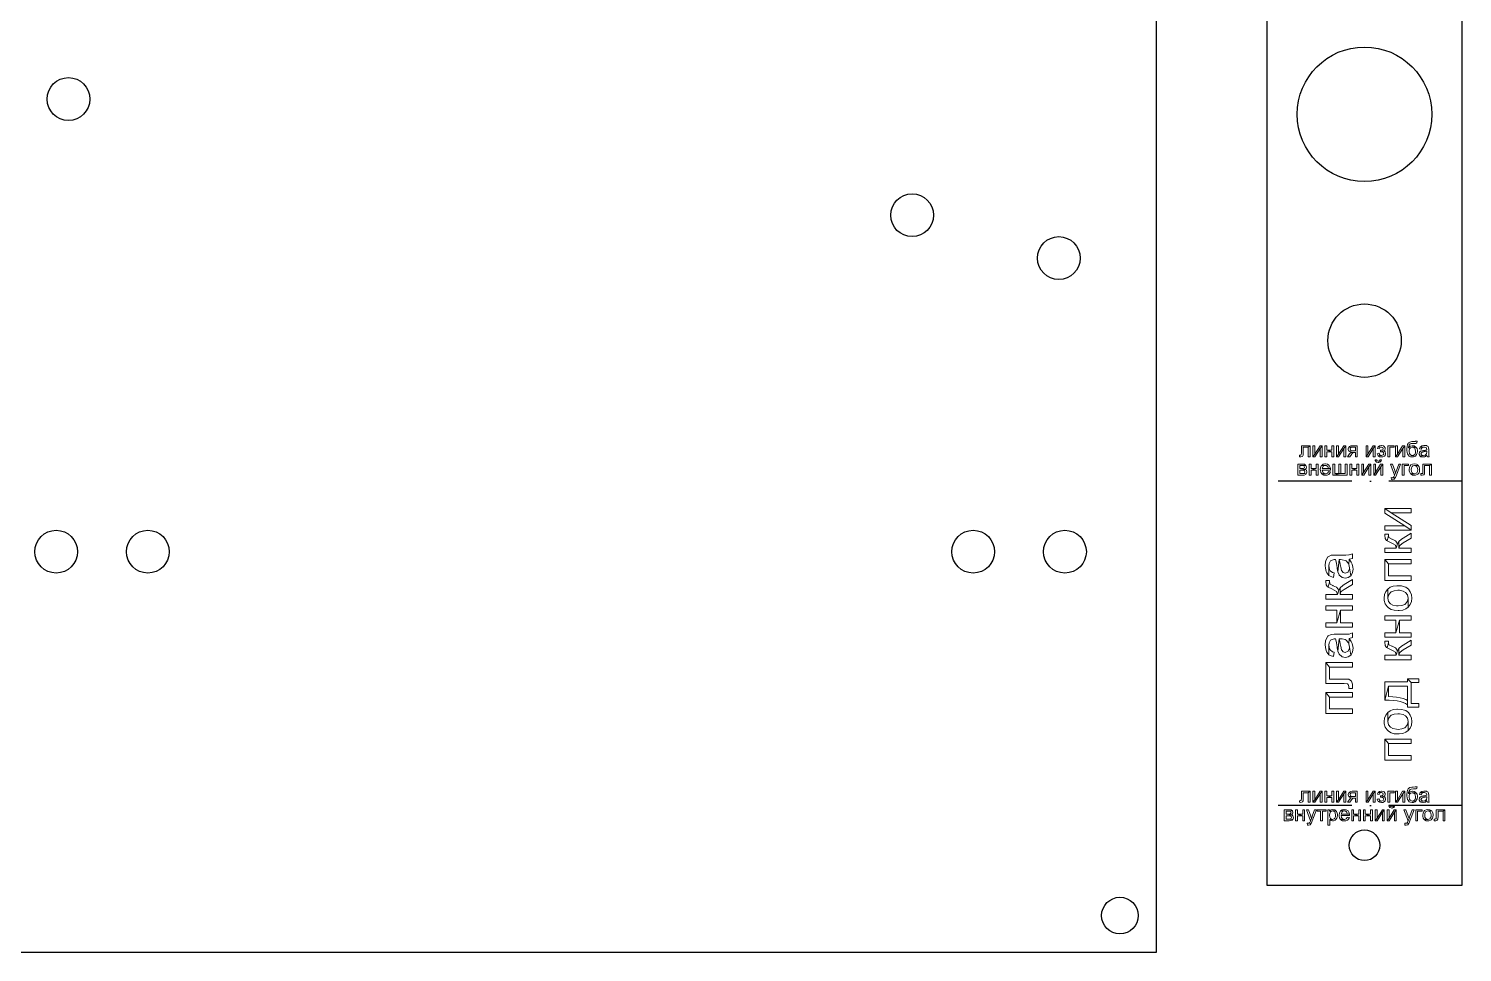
# Model space of a CAD drawing. Header units: millimetres. Extents: x -999 to 572, y 445 to 1201.
# Drawn here: x 337.5 to 572, y 682.5 to 833.5 of the extents above; entities that cross this region are included whole.
import ezdxf

# ---------------------------------------------------------------- set-up
doc = ezdxf.new("R2010")
doc.units = ezdxf.units.MM
doc.header["$MEASUREMENT"] = 0
doc.linetypes.add('ACAD_ISO10W100', pattern=[18, 12, -3, 0, -3])
doc.layers.add('Drawing', color=30, linetype='Continuous')

msp = doc.modelspace()

# ---------------------------------------------------------------- linework, layer by layer
msp.add_lwpolyline([(112, 682.5), (522, 682.5), (522, 982.5), (112, 982.5)], close=True)
msp.add_lwpolyline([(558, 982.5), (540, 982.5), (540, 693.5), (572, 693.5), (572, 967.5)])
for centre, radius in [((556, 819.5), 11), ((344, 822), 3.5), ((482, 803), 3.5), ((506, 796), 3.5), ((556, 782.5), 6), ((342, 748), 3.5), ((357, 748), 3.5), ((492, 748), 3.5), ((507, 748), 3.5), ((556, 700), 2.5), ((516, 688.5), 3)]:
    msp.add_circle(centre, radius)
at = {"layer": 'Drawing', "linetype": 'ACAD_ISO10W100'}
for p, q in [((572, 759.5), (540, 759.5)), ((572, 706.5), (540, 706.5))]:
    msp.add_line(p, q, dxfattribs=at)
at = {"layer": 'Drawing', "color": 30, "lineweight": 0}
for points in [[(547.12, 765.31), (545.68, 765.31), (545.68, 764.13), (545.66, 763.86), (545.61, 763.79), (545.48, 763.77), (545.35, 763.77), (545.35, 763.51), (545.59, 763.5), (545.86, 763.57), (545.97, 763.75), (545.97, 763.82), (545.99, 764.17), (545.99, 765.06), (546.81, 765.06)], [(547.12, 765.31), (546.81, 765.06), (546.81, 763.51), (547.12, 763.51)], [(547.88, 765.31), (547.57, 765.31), (547.57, 763.51), (547.88, 763.93)], [(549.06, 765.31), (548.73, 765.31), (547.88, 763.93), (547.57, 763.51), (547.9, 763.51), (548.75, 764.88)], [(549.06, 765.31), (548.75, 764.88), (548.75, 763.51), (549.06, 763.51)], [(549.82, 765.31), (549.52, 765.31), (549.52, 763.51), (549.82, 763.51), (549.82, 764.31), (550.68, 764.31), (549.82, 764.57)], [(550.99, 765.31), (550.68, 765.31), (550.68, 764.57), (549.82, 764.57), (550.68, 764.31), (550.68, 763.51), (550.99, 763.51)], [(551.75, 765.31), (551.44, 765.31), (551.44, 763.51), (551.75, 763.93)], [(552.93, 765.31), (552.61, 765.31), (551.75, 763.93), (551.44, 763.51), (551.77, 763.51), (552.62, 764.88)], [(552.93, 765.31), (552.62, 764.88), (552.62, 763.51), (552.93, 763.51)], [(553.42, 765.08), (553.33, 764.79), (553.33, 764.71), (553.46, 764.44), (554.17, 764.48), (554.02, 764.48), (553.77, 764.55), (553.64, 764.79), (553.73, 764.99), (553.77, 765.01), (554.08, 765.06), (554.52, 765.06)], [(554.82, 765.31), (553.99, 765.31), (553.75, 765.3), (553.5, 765.17), (553.42, 765.08), (554.52, 765.06), (554.52, 764.48), (554.17, 764.48), (553.46, 764.44), (553.55, 764.35), (553.84, 764.26), (553.77, 764.22), (554.52, 764.22), (554.52, 763.51), (554.82, 763.51)], [(556.57, 765.31), (556.26, 765.31), (556.26, 763.51), (556.57, 763.93)], [(557.75, 765.31), (557.41, 765.31), (556.57, 763.93), (556.26, 763.51), (556.59, 763.51), (557.44, 764.88)], [(557.75, 765.31), (557.44, 764.88), (557.44, 763.51), (557.75, 763.51)], [(558.24, 765.13), (558.12, 764.86), (558.41, 764.81), (558.53, 765.01), (558.77, 765.11)], [(558.77, 765.37), (558.73, 765.37), (558.44, 765.3), (558.24, 765.13), (558.77, 765.11), (558.99, 765.04), (559.06, 764.84), (559.01, 764.66), (558.88, 764.59), (558.61, 764.57), (558.61, 764.33), (558.68, 764.33), (559.17, 764.48), (559.3, 764.57), (559.39, 764.82), (559.39, 764.95), (559.22, 765.21), (559.08, 765.3)], [(559.17, 764.48), (558.68, 764.33), (558.93, 764.31), (559.08, 764.21), (559.15, 764.02), (559.04, 763.81), (558.79, 763.71), (558.24, 763.66), (558.46, 763.51), (558.77, 763.48), (559.02, 763.5), (559.28, 763.62), (559.37, 763.73), (559.44, 764.02), (559.39, 764.3)], [(560.84, 765.31), (559.81, 765.31), (559.81, 763.51), (560.12, 763.51), (560.12, 765.06), (560.84, 765.06)], [(561.39, 765.31), (561.08, 765.31), (561.08, 763.51), (561.39, 763.93)], [(562.57, 765.31), (562.24, 765.31), (561.39, 763.93), (561.08, 763.51), (561.41, 763.51), (562.26, 764.88)], [(562.57, 765.31), (562.26, 764.88), (562.26, 763.51), (562.57, 763.51)], [(564.35, 766.08), (564.3, 766.02), (564.28, 766.02), (563.95, 766.01), (563.72, 766.01), (563.42, 765.91), (563.21, 765.77), (563.15, 765.71), (563.04, 765.5), (562.97, 765.19), (562.95, 764.81), (562.95, 764.55), (562.99, 764.22), (563.04, 763.99), (563.13, 763.84), (563.32, 763.62), (563.5, 763.51), (563.82, 763.48), (563.99, 763.48), (564.26, 763.59), (564.35, 763.64), (563.82, 763.71), (563.7, 763.73), (563.46, 763.88), (563.35, 764.04), (563.3, 764.37), (563.32, 764.62), (563.44, 764.88), (563.22, 764.99), (563.22, 765.11), (563.28, 765.39), (563.28, 765.41), (563.48, 765.62), (563.64, 765.68), (564.01, 765.7), (564.1, 765.7), (564.39, 765.71), (564.55, 765.81), (564.62, 766.06)], [(563.84, 765.31), (563.79, 765.31), (563.48, 765.24), (563.42, 765.21), (563.22, 764.99), (563.44, 764.88), (563.55, 764.99), (563.82, 765.06), (564.42, 765.08), (564.39, 765.11), (564.13, 765.28)], [(564.42, 765.08), (563.82, 765.06), (563.97, 765.06), (564.21, 764.9), (564.28, 764.73), (564.33, 764.42), (564.32, 764.17), (564.21, 763.91), (564.1, 763.81), (563.82, 763.71), (564.35, 763.64), (564.53, 763.9), (564.62, 764.1), (564.66, 764.42), (564.66, 764.53), (564.59, 764.84)], [(565.37, 764.51), (565.15, 764.41), (564.99, 764.24), (564.92, 763.99), (564.93, 763.88), (565.08, 763.62), (565.62, 763.71), (565.35, 763.79), (565.24, 764.01), (565.3, 764.15), (565.41, 764.24), (565.68, 764.3), (565.92, 764.35), (566.19, 764.42)], [(565.12, 765.11), (565.1, 765.1), (564.97, 764.81), (565.28, 764.77), (565.28, 764.77), (565.42, 765.04), (565.44, 765.04), (565.75, 765.11)], [(565.79, 765.37), (565.68, 765.35), (565.39, 765.3), (565.35, 765.3), (565.12, 765.11), (565.75, 765.11), (565.82, 765.11), (566.1, 765.01), (566.19, 764.73), (566.19, 764.66), (565.99, 764.61), (565.64, 764.55), (565.37, 764.51), (566.19, 764.42), (566.19, 764.31), (566.19, 764.3), (566.13, 764.01), (565.93, 763.79), (565.92, 763.79), (566.21, 763.73), (566.28, 763.51), (566.59, 763.51), (566.52, 763.73), (566.5, 763.88), (566.5, 764.28), (566.5, 764.68), (566.48, 764.97), (566.39, 765.17), (566.17, 765.31), (566.12, 765.33)], [(545.81, 762.31), (545.1, 762.31), (545.1, 760.51), (545.92, 760.51), (546.13, 760.53), (546.39, 760.64), (546.48, 760.73), (545.41, 760.77), (545.41, 761.31), (545.77, 761.31), (546.28, 761.46), (545.41, 761.57), (545.41, 762.06), (545.73, 762.06), (546.41, 762.11), (546.19, 762.28), (546.13, 762.3)], [(547.26, 762.31), (546.95, 762.31), (546.95, 760.51), (547.26, 760.51), (547.26, 761.31), (548.1, 761.31), (547.26, 761.57)], [(548.41, 762.31), (548.1, 762.31), (548.1, 761.57), (547.26, 761.57), (548.1, 761.31), (548.1, 760.51), (548.41, 760.51)], [(549.62, 762.37), (549.53, 762.37), (549.24, 762.28), (549.01, 762.11), (549.62, 762.11), (549.75, 762.1), (550.01, 761.93), (550.02, 761.9), (550.12, 761.59), (549.1, 761.59), (550.42, 761.59), (550.35, 761.88), (550.21, 762.11), (550.17, 762.15), (549.92, 762.31)], [(551.13, 762.31), (550.82, 762.31), (550.82, 760.51), (552.13, 760.77), (551.13, 760.77)], [(553.15, 762.31), (552.84, 762.31), (552.84, 760.77), (552.13, 760.77), (550.82, 760.51), (553.15, 760.51)], [(552.13, 762.31), (551.82, 762.31), (551.82, 760.77), (551.13, 760.77), (552.13, 760.77)], [(553.77, 764.22), (553.55, 764.01), (553.22, 763.51), (553.61, 763.51), (553.86, 763.91), (553.9, 763.97), (554.1, 764.17), (554.33, 764.22), (554.52, 764.22)], [(553.92, 762.31), (553.62, 762.31), (553.62, 760.51), (553.92, 760.51), (553.92, 761.31), (554.77, 761.31), (553.92, 761.57)], [(555.08, 762.31), (554.77, 762.31), (554.77, 761.57), (553.92, 761.57), (554.77, 761.31), (554.77, 760.51), (555.08, 760.51)], [(555.84, 762.31), (555.55, 762.31), (555.55, 760.51), (555.84, 760.93)], [(557.02, 762.31), (556.7, 762.31), (555.84, 760.93), (555.55, 760.51), (555.88, 760.51), (556.73, 761.88)], [(557.02, 762.31), (556.73, 761.88), (556.73, 760.51), (557.02, 760.51)], [(558.99, 762.31), (558.64, 762.31), (557.81, 760.93), (557.5, 760.51), (557.82, 760.51), (558.68, 761.88)], [(557.81, 762.31), (557.5, 762.31), (557.5, 760.51), (557.81, 760.93)], [(557.97, 763.01), (557.77, 763.01), (557.77, 762.93), (557.92, 762.68), (557.97, 762.64), (558.26, 762.57), (558.33, 762.57), (558.61, 762.68), (558.66, 762.73), (558.26, 762.77), (558.06, 762.84)], [(558.35, 764.08), (558.06, 764.02), (558.1, 763.88), (558.24, 763.66), (558.79, 763.71), (558.52, 763.81), (558.5, 763.82)], [(558.77, 763.01), (558.55, 763.01), (558.46, 762.84), (558.26, 762.77), (558.66, 762.73)], [(558.99, 762.31), (558.68, 761.88), (558.68, 760.51), (558.99, 760.51)], [(560.57, 762.31), (560.24, 762.31), (560.93, 760.51), (561.08, 760.86), (561.04, 760.99), (560.95, 761.28)], [(561.9, 762.31), (561.59, 762.31), (561.21, 761.26), (561.17, 761.15), (561.08, 760.86), (560.93, 760.51), (560.9, 760.44), (560.81, 760.21), (560.7, 760.11), (560.53, 760.08), (561.04, 760.08), (561.08, 760.15), (561.21, 760.48)], [(563.21, 762.31), (562.15, 762.31), (562.15, 760.51), (562.46, 760.51), (562.46, 762.06), (563.21, 762.06)], [(564.17, 762.37), (564.15, 762.37), (563.86, 762.31), (563.59, 762.17), (563.46, 762.02), (563.35, 761.75), (563.32, 761.42), (563.33, 761.24), (563.41, 760.95), (563.55, 760.71), (564.17, 760.71), (564.04, 760.73), (563.79, 760.9), (563.68, 761.08), (563.62, 761.42), (563.66, 761.7), (563.79, 761.93), (563.88, 762.02), (564.17, 762.11), (564.77, 762.11), (564.73, 762.17), (564.48, 762.31)], [(565.92, 763.79), (565.62, 763.71), (565.08, 763.62), (565.22, 763.53), (565.55, 763.48), (565.59, 763.48), (565.88, 763.53), (565.95, 763.55), (566.21, 763.73)], [(566.95, 762.31), (565.52, 762.31), (565.52, 761.13), (565.52, 760.86), (565.46, 760.79), (565.32, 760.77), (565.19, 760.77), (565.19, 760.51), (565.42, 760.5), (565.7, 760.57), (565.81, 760.75), (565.82, 760.82), (565.82, 761.17), (565.82, 762.06), (566.64, 762.06)], [(566.95, 762.31), (566.64, 762.06), (566.64, 760.51), (566.95, 760.51)], [(546.41, 762.11), (545.73, 762.06), (545.81, 762.06), (546.08, 762.01), (546.19, 761.81), (546.13, 761.66), (546.01, 761.59), (545.73, 761.57), (545.41, 761.57), (546.28, 761.46), (546.44, 761.62), (546.5, 761.84)], [(546.28, 761.46), (545.77, 761.31), (546.06, 761.3), (546.21, 761.19), (546.26, 761.04), (546.17, 760.82), (546.13, 760.81), (545.81, 760.77), (545.41, 760.77), (546.48, 760.73), (546.59, 761.02), (546.5, 761.3)], [(549.01, 762.11), (548.92, 762.01), (548.81, 761.73), (548.77, 761.41), (548.79, 761.26), (548.86, 760.95), (549.01, 760.71), (549.64, 760.71), (549.52, 760.73), (549.26, 760.88), (549.17, 761.02), (549.1, 761.33), (550.44, 761.33), (550.44, 761.42), (550.42, 761.59), (549.1, 761.59), (549.12, 761.71), (549.26, 761.97), (549.33, 762.02), (549.62, 762.11)], [(550.12, 761.1), (550.1, 761.06), (549.92, 760.81), (549.64, 760.71), (549.01, 760.71), (549.06, 760.66), (549.32, 760.51), (549.64, 760.48), (549.9, 760.5), (550.15, 760.62), (550.3, 760.77), (550.42, 761.06)], [(560.37, 760.1), (560.41, 759.81), (560.59, 759.77), (560.84, 759.84), (561.04, 760.08), (560.53, 760.08)], [(564.77, 762.11), (564.17, 762.11), (564.3, 762.1), (564.55, 761.93), (564.64, 761.75), (564.7, 761.42), (564.66, 761.13), (564.55, 760.9), (564.44, 760.81), (564.17, 760.71), (563.55, 760.71), (563.61, 760.66), (563.86, 760.51), (564.17, 760.48), (564.32, 760.48), (564.61, 760.59), (564.72, 760.66), (564.92, 760.9), (564.99, 761.1), (565.01, 761.44), (565.01, 761.59), (564.93, 761.88)], [(559.3, 755.08), (559.3, 754.29), (562.62, 752.25), (563.65, 751.51), (563.65, 752.3), (560.35, 754.35)], [(559.3, 755.08), (560.35, 754.35), (563.65, 754.35), (563.65, 755.08)], [(559.3, 752.25), (559.3, 751.51), (563.65, 751.51), (562.62, 752.25)], [(559.3, 750.86), (559.3, 750.71), (559.3, 750.7), (559.37, 750.15), (559.59, 749.84), (559.7, 749.76), (559.91, 750.66), (559.91, 750.86)], [(559.7, 749.76), (560.27, 749.49), (560.68, 749.3), (561.05, 749.07), (561.18, 748.58), (561.42, 749.28), (561.12, 749.72), (561.06, 749.76), (560.54, 750.03), (560.47, 750.05), (560, 750.29), (559.91, 750.66)], [(561.63, 749.67), (561.64, 748.58), (561.76, 749.01), (561.83, 749.07), (562.3, 749.42), (563.65, 750.21), (563.65, 751.02), (562.3, 750.22), (562.07, 750.07)], [(559.3, 748.58), (559.3, 747.84), (563.65, 747.84), (563.65, 748.58), (561.64, 748.58), (561.63, 749.67), (561.42, 749.28), (561.18, 748.58)], [(549.58, 745.76), (549.61, 745.29), (549.73, 744.77), (549.83, 744.53), (550.17, 744.13), (550.19, 745.66), (550.22, 746.04), (550.43, 746.49), (550.53, 746.57), (551.06, 746.7), (551.26, 746.7), (551.3, 746.55), (551.41, 746.05), (551.51, 745.39), (551.53, 745.25), (551.62, 744.73), (551.63, 744.71), (551.84, 746.7), (552.1, 746.7), (552.34, 746.69), (552.85, 746.58), (552.98, 746.5), (553.35, 746.1), (553.45, 745.89), (553.48, 746.76), (553.48, 746.76), (554.02, 746.91), (554.02, 747.67), (553.49, 747.49), (553.41, 747.48), (552.95, 747.45), (552.2, 747.44), (551.22, 747.44), (551.05, 747.44), (550.54, 747.41), (550.54, 747.41), (550.04, 747.18), (549.99, 747.15), (549.71, 746.67), (549.62, 746.36)], [(551.63, 744.71), (551.86, 744.2), (551.87, 744.18), (552.29, 743.82), (552.33, 743.8), (552.87, 743.67), (553.33, 743.76), (553.77, 744.06), (553.54, 745.33), (553.53, 745.17), (553.34, 744.69), (553.33, 744.67), (552.85, 744.46), (552.5, 744.57), (552.27, 744.85), (552.23, 744.92), (552.11, 745.5), (552.09, 745.65), (551.97, 746.25), (551.84, 746.7)], [(553.45, 745.89), (553.54, 745.33), (553.77, 744.06), (553.81, 744.12), (554.04, 744.57), (554.12, 745.16), (554.11, 745.44), (553.97, 745.98), (553.82, 746.28), (553.48, 746.76)], [(559.3, 746.74), (559.3, 743.31), (563.65, 743.31), (563.65, 744.05), (559.91, 744.05), (559.91, 746)], [(559.3, 746.74), (559.91, 746), (563.65, 746), (563.65, 746.74)], [(550.17, 744.13), (550.36, 744), (550.91, 743.8), (551.01, 744.52), (550.78, 744.6), (550.36, 744.89), (550.28, 745.07), (550.19, 745.66)], [(552, 742.09), (552, 740.99), (552.14, 741.41), (552.19, 741.49), (552.67, 741.84), (554.02, 742.63), (554.02, 743.44), (552.67, 742.63), (552.44, 742.48)], [(549.67, 743.27), (549.67, 743.12), (549.67, 743.11), (549.73, 742.56), (549.95, 742.25), (550.07, 742.17), (550.28, 743.07), (550.29, 743.27)], [(549.67, 740.99), (549.67, 740.25), (554.02, 740.25), (554.02, 740.99), (552, 740.99), (552, 742.09), (551.79, 741.7), (551.56, 740.99)], [(550.07, 742.17), (550.63, 741.9), (551.04, 741.71), (551.41, 741.48), (551.56, 740.99), (551.79, 741.7), (551.49, 742.13), (551.42, 742.17), (550.9, 742.43), (550.84, 742.45), (550.36, 742.69), (550.28, 743.07)], [(559.2, 740.41), (559.24, 740), (559.4, 739.49), (559.7, 739.04), (559.9, 738.83), (560.34, 738.57), (560.86, 738.42), (561.48, 738.37), (561.69, 738.37), (562.28, 738.46), (562.77, 738.65), (563.16, 738.93), (563.14, 740.41), (563.04, 739.93), (562.73, 739.49), (562.57, 739.38), (562.09, 739.19), (561.48, 739.13), (561.21, 739.14), (560.65, 739.25), (560.23, 739.49), (559.94, 739.88), (559.82, 740.41), (559.79, 741.87), (559.48, 741.47), (559.27, 740.98)], [(559.79, 741.87), (559.82, 740.41), (559.91, 740.88), (560.23, 741.32), (560.37, 741.43), (560.84, 741.62), (561.46, 741.69), (561.75, 741.68), (562.31, 741.56), (562.73, 741.32), (563.03, 740.93), (563.14, 740.41), (563.16, 738.93), (563.48, 739.35), (563.68, 739.84), (563.74, 740.41), (563.68, 740.94), (563.48, 741.46), (563.18, 741.86), (562.74, 742.19), (562.55, 742.27), (562.05, 742.4), (561.41, 742.44), (561.27, 742.44), (560.69, 742.36), (560.2, 742.17)], [(549.67, 739.15), (549.67, 738.41), (551.48, 738.41), (551.48, 736.37), (552.09, 738.41), (554.02, 738.41), (554.02, 739.15)], [(549.67, 736.37), (549.67, 735.63), (554.02, 735.63), (554.02, 736.37), (552.09, 736.37), (552.09, 738.41), (551.48, 736.37)], [(559.3, 737.53), (559.3, 736.8), (561.12, 736.8), (561.12, 734.75), (561.72, 736.8), (563.65, 736.8), (563.65, 737.53)], [(559.3, 734.75), (559.3, 734.02), (563.65, 734.02), (563.65, 734.75), (561.72, 734.75), (561.72, 736.8), (561.12, 734.75)], [(549.58, 732.8), (549.61, 732.33), (549.73, 731.82), (549.83, 731.58), (550.17, 731.16), (550.19, 732.69), (550.22, 733.09), (550.43, 733.54), (550.53, 733.61), (551.06, 733.74), (551.26, 733.74), (551.3, 733.59), (551.41, 733.09), (551.51, 732.43), (551.53, 732.3), (551.62, 731.78), (551.63, 731.75), (551.84, 733.74), (552.1, 733.74), (552.34, 733.73), (552.85, 733.62), (552.98, 733.55), (553.35, 733.13), (553.45, 732.94), (553.48, 733.8), (553.48, 733.8), (554.02, 733.95), (554.02, 734.72), (553.49, 734.53), (553.41, 734.52), (552.95, 734.5), (552.2, 734.49), (551.22, 734.49), (551.05, 734.49), (550.54, 734.44), (550.54, 734.44), (550.04, 734.22), (549.99, 734.18), (549.71, 733.71), (549.62, 733.41)], [(550.17, 731.16), (550.36, 731.03), (550.91, 730.85), (551.01, 731.57), (550.78, 731.64), (550.36, 731.93), (550.28, 732.11), (550.19, 732.69)], [(551.63, 731.75), (551.86, 731.24), (551.87, 731.23), (552.29, 730.87), (552.33, 730.83), (552.87, 730.71), (553.33, 730.8), (553.77, 731.1), (553.54, 732.38), (553.53, 732.21), (553.34, 731.73), (553.33, 731.72), (552.85, 731.5), (552.5, 731.6), (552.27, 731.9), (552.23, 731.96), (552.11, 732.54), (552.09, 732.68), (551.97, 733.3), (551.84, 733.74)], [(553.45, 732.94), (553.54, 732.38), (553.77, 731.1), (553.81, 731.16), (554.04, 731.61), (554.12, 732.2), (554.11, 732.49), (553.97, 733.01), (553.82, 733.32), (553.48, 733.8)], [(559.3, 733.36), (559.3, 733.22), (559.3, 733.21), (559.37, 732.65), (559.59, 732.34), (559.7, 732.27), (559.91, 733.16), (559.91, 733.36)], [(559.3, 731.09), (559.3, 730.34), (563.65, 730.34), (563.65, 731.09), (561.64, 731.09), (561.63, 732.18), (561.42, 731.79), (561.18, 731.09)], [(559.7, 732.27), (560.27, 731.99), (560.68, 731.81), (561.05, 731.58), (561.18, 731.09), (561.42, 731.79), (561.12, 732.22), (561.06, 732.27), (560.54, 732.53), (560.47, 732.55), (560, 732.79), (559.91, 733.16)], [(561.63, 732.18), (561.64, 731.09), (561.76, 731.51), (561.83, 731.58), (562.3, 731.93), (563.65, 732.72), (563.65, 733.53), (562.3, 732.73), (562.07, 732.57)], [(549.67, 729.86), (549.67, 726.44), (552.54, 726.44), (552.7, 726.44), (553.21, 726.4), (553.35, 726.27), (553.41, 725.94), (553.41, 725.63), (554.02, 725.63), (554.02, 725.66), (554.05, 726.22), (554.04, 726.36), (553.86, 726.85), (553.45, 727.13), (553.13, 727.16), (552.44, 727.17), (550.29, 727.17), (550.29, 729.13)], [(549.67, 729.86), (550.29, 729.13), (554.02, 729.13), (554.02, 729.86)], [(559.3, 726.74), (559.3, 723.71), (559.31, 723.71), (559.91, 726.01), (563.04, 726.01), (563.04, 723.67), (563.04, 722.97), (563.04, 722.57), (564.88, 722.57), (564.88, 723.19), (563.65, 723.19), (563.65, 726.6), (563.04, 727.21), (563.04, 726.74)], [(563.04, 727.21), (563.65, 726.6), (564.88, 726.6), (564.88, 727.21)], [(549.67, 724.97), (549.67, 721.55), (554.02, 721.55), (554.02, 722.28), (550.29, 722.28), (550.29, 724.24)], [(549.67, 724.97), (550.29, 724.24), (554.02, 724.24), (554.02, 724.97)], [(559.31, 723.71), (560.05, 723.7), (560.71, 723.67), (561.32, 723.59), (561.84, 723.48), (562.31, 723.34), (562.72, 723.18), (563.04, 722.97), (563.04, 723.67), (562.75, 723.82), (562.31, 723.97), (561.81, 724.11), (561.25, 724.2), (560.62, 724.28), (559.91, 724.32), (559.91, 726.01)], [(559.79, 721.7), (559.82, 720.23), (559.91, 720.7), (560.23, 721.14), (560.37, 721.25), (560.84, 721.45), (561.46, 721.51), (561.75, 721.49), (562.31, 721.38), (562.73, 721.14), (563.03, 720.76), (563.14, 720.23), (563.16, 718.76), (563.48, 719.17), (563.68, 719.66), (563.74, 720.23), (563.68, 720.77), (563.48, 721.28), (563.18, 721.69), (562.74, 722.02), (562.55, 722.09), (562.05, 722.22), (561.41, 722.27), (561.27, 722.27), (560.69, 722.18), (560.2, 721.99)], [(559.2, 720.23), (559.24, 719.83), (559.4, 719.31), (559.7, 718.86), (559.9, 718.66), (560.34, 718.39), (560.86, 718.24), (561.48, 718.2), (561.69, 718.2), (562.28, 718.28), (562.77, 718.47), (563.16, 718.76), (563.14, 720.23), (563.04, 719.75), (562.73, 719.31), (562.57, 719.2), (562.09, 719.02), (561.48, 718.95), (561.21, 718.96), (560.65, 719.07), (560.23, 719.31), (559.94, 719.71), (559.82, 720.23), (559.79, 721.7), (559.48, 721.29), (559.27, 720.8)], [(559.3, 717.37), (559.3, 713.93), (563.65, 713.93), (563.65, 714.67), (559.91, 714.67), (559.91, 716.62)], [(559.3, 717.37), (559.91, 716.62), (563.65, 716.62), (563.65, 717.37)], [(547.12, 708.82), (545.68, 708.82), (545.68, 707.62), (545.66, 707.35), (545.61, 707.3), (545.48, 707.28), (545.35, 707.28), (545.35, 707.02), (545.59, 707.01), (545.86, 707.08), (545.97, 707.26), (545.97, 707.31), (545.99, 707.68), (545.99, 708.57), (546.81, 708.57)], [(547.12, 708.82), (546.81, 708.57), (546.81, 707.02), (547.12, 707.02)], [(547.88, 708.82), (547.57, 708.82), (547.57, 707.02), (547.88, 707.44)], [(549.06, 708.82), (548.73, 708.82), (547.88, 707.44), (547.57, 707.02), (547.9, 707.02), (548.75, 708.39)], [(549.06, 708.82), (548.75, 708.39), (548.75, 707.02), (549.06, 707.02)], [(549.82, 708.82), (549.52, 708.82), (549.52, 707.02), (549.82, 707.02), (549.82, 707.82), (550.68, 707.82), (549.82, 708.08)], [(550.99, 708.82), (550.68, 708.82), (550.68, 708.08), (549.82, 708.08), (550.68, 707.82), (550.68, 707.02), (550.99, 707.02)], [(551.75, 708.82), (551.44, 708.82), (551.44, 707.02), (551.75, 707.44)], [(552.93, 708.82), (552.61, 708.82), (551.75, 707.44), (551.44, 707.02), (551.77, 707.02), (552.62, 708.39)], [(552.93, 708.82), (552.62, 708.39), (552.62, 707.02), (552.93, 707.02)], [(553.42, 708.59), (553.33, 708.3), (553.33, 708.22), (553.46, 707.95), (554.17, 707.97), (554.02, 707.99), (553.77, 708.04), (553.64, 708.3), (553.73, 708.48), (553.77, 708.51), (554.08, 708.57), (554.52, 708.57)], [(554.82, 708.82), (553.99, 708.82), (553.75, 708.81), (553.5, 708.68), (553.42, 708.59), (554.52, 708.57), (554.52, 707.97), (554.17, 707.97), (553.46, 707.95), (553.55, 707.86), (553.84, 707.75), (553.77, 707.73), (554.52, 707.71), (554.52, 707.02), (554.82, 707.02)], [(556.57, 708.82), (556.26, 708.82), (556.26, 707.02), (556.57, 707.44)], [(557.75, 708.82), (557.41, 708.82), (556.57, 707.44), (556.26, 707.02), (556.59, 707.02), (557.44, 708.39)], [(557.75, 708.82), (557.44, 708.39), (557.44, 707.02), (557.75, 707.02)], [(558.24, 708.62), (558.12, 708.35), (558.41, 708.31), (558.53, 708.51), (558.77, 708.62)], [(558.77, 708.86), (558.73, 708.86), (558.44, 708.81), (558.24, 708.62), (558.77, 708.62), (558.99, 708.53), (559.06, 708.35), (559.01, 708.17), (558.88, 708.1), (558.61, 708.08), (558.61, 707.84), (558.68, 707.84), (559.17, 707.97), (559.3, 708.06), (559.39, 708.33), (559.39, 708.44), (559.22, 708.71), (559.08, 708.81)], [(560.84, 708.82), (559.81, 708.82), (559.81, 707.02), (560.12, 707.02), (560.12, 708.57), (560.84, 708.57)], [(561.39, 708.82), (561.08, 708.82), (561.08, 707.02), (561.39, 707.44)], [(562.57, 708.82), (562.24, 708.82), (561.39, 707.44), (561.08, 707.02), (561.41, 707.02), (562.26, 708.39)], [(562.57, 708.82), (562.26, 708.39), (562.26, 707.02), (562.57, 707.02)], [(564.35, 709.57), (564.3, 709.53), (564.28, 709.53), (563.95, 709.51), (563.72, 709.5), (563.42, 709.42), (563.21, 709.26), (563.15, 709.21), (563.04, 708.99), (562.97, 708.7), (562.95, 708.3), (562.95, 708.06), (562.99, 707.73), (563.04, 707.5), (563.13, 707.35), (563.32, 707.11), (563.5, 707.02), (563.82, 706.97), (563.99, 706.99), (564.26, 707.08), (564.35, 707.15), (563.82, 707.22), (563.7, 707.24), (563.46, 707.39), (563.35, 707.55), (563.3, 707.88), (563.32, 708.11), (563.44, 708.39), (563.22, 708.48), (563.22, 708.61), (563.28, 708.9), (563.28, 708.9), (563.48, 709.13), (563.64, 709.19), (564.01, 709.21), (564.1, 709.21), (564.39, 709.22), (564.55, 709.31), (564.62, 709.57)], [(563.84, 708.82), (563.79, 708.82), (563.48, 708.73), (563.42, 708.71), (563.22, 708.48), (563.44, 708.39), (563.55, 708.5), (563.82, 708.57), (564.42, 708.59), (564.39, 708.62), (564.13, 708.77)], [(564.42, 708.59), (563.82, 708.57), (563.97, 708.55), (564.21, 708.39), (564.28, 708.24), (564.33, 707.93), (564.32, 707.68), (564.21, 707.42), (564.1, 707.31), (563.82, 707.22), (564.35, 707.15), (564.53, 707.41), (564.62, 707.59), (564.66, 707.91), (564.66, 708.04), (564.59, 708.35)], [(565.12, 708.62), (565.1, 708.61), (564.97, 708.31), (565.28, 708.26), (565.28, 708.28), (565.42, 708.53), (565.44, 708.55), (565.75, 708.61)], [(565.79, 708.86), (565.68, 708.86), (565.39, 708.81), (565.35, 708.79), (565.12, 708.62), (565.75, 708.61), (565.82, 708.61), (566.1, 708.51), (566.19, 708.24), (566.19, 708.17), (565.99, 708.11), (565.64, 708.06), (565.37, 708.01), (566.19, 707.93), (566.19, 707.81), (566.19, 707.81), (566.13, 707.5), (565.93, 707.3), (565.92, 707.28), (566.21, 707.24), (566.28, 707.02), (566.59, 707.02), (566.52, 707.24), (566.5, 707.39), (566.5, 707.77), (566.5, 708.19), (566.48, 708.46), (566.39, 708.68), (566.17, 708.81), (566.12, 708.82)], [(550.82, 705.86), (550.81, 705.86), (550.52, 705.81), (550.3, 705.59), (550.52, 705.53), (550.79, 705.62), (551.22, 705.75), (551.12, 705.81)], [(552.7, 705.86), (552.62, 705.86), (552.32, 705.79), (552.08, 705.62), (552.7, 705.62), (552.84, 705.61), (553.08, 705.44), (553.12, 705.41), (553.19, 705.1), (552.19, 705.1), (553.52, 705.08), (553.44, 705.39), (553.3, 705.62), (553.24, 705.66), (553.01, 705.82)], [(553.77, 707.73), (553.55, 707.5), (553.22, 707.02), (553.61, 707.02), (553.86, 707.41), (553.9, 707.46), (554.1, 707.68), (554.33, 707.71), (554.52, 707.71)], [(558.35, 707.59), (558.06, 707.53), (558.1, 707.39), (558.24, 707.15), (558.79, 707.22), (558.52, 707.31), (558.5, 707.33)], [(559.17, 707.97), (558.68, 707.84), (558.93, 707.82), (559.08, 707.71), (559.15, 707.53), (559.04, 707.31), (558.79, 707.22), (558.24, 707.15), (558.46, 707.02), (558.77, 706.97), (559.02, 707.01), (559.28, 707.13), (559.37, 707.24), (559.44, 707.51), (559.39, 707.79)], [(560.17, 706.51), (559.97, 706.51), (559.99, 706.44), (560.12, 706.19), (560.17, 706.15), (560.48, 706.08), (560.55, 706.08), (560.82, 706.19), (560.86, 706.22), (560.46, 706.28), (560.28, 706.33)], [(560.97, 706.51), (560.77, 706.51), (560.68, 706.33), (560.46, 706.28), (560.86, 706.22)], [(565.37, 708.01), (565.15, 707.91), (564.99, 707.73), (564.92, 707.5), (564.93, 707.37), (565.08, 707.11), (565.62, 707.22), (565.35, 707.3), (565.24, 707.5), (565.3, 707.64), (565.41, 707.75), (565.68, 707.81), (565.92, 707.84), (566.19, 707.93)], [(565.92, 707.28), (565.62, 707.22), (565.08, 707.11), (565.22, 707.02), (565.55, 706.97), (565.59, 706.97), (565.88, 707.04), (565.95, 707.06), (566.21, 707.24)], [(566.37, 705.86), (566.37, 705.86), (566.06, 705.82), (565.81, 705.66), (565.68, 705.51), (565.57, 705.26), (565.52, 704.91), (565.53, 704.75), (565.61, 704.44), (565.75, 704.22), (566.37, 704.22), (566.24, 704.24), (565.99, 704.41), (565.88, 704.59), (565.84, 704.91), (565.86, 705.21), (565.99, 705.44), (566.1, 705.53), (566.37, 705.61), (566.99, 705.62), (566.93, 705.68), (566.68, 705.82)], [(543.59, 705.82), (542.88, 705.82), (542.88, 704.02), (543.7, 704.02), (543.93, 704.04), (544.19, 704.13), (544.28, 704.22), (543.19, 704.26), (543.19, 704.81), (543.57, 704.81), (544.08, 704.95), (543.19, 705.06), (543.19, 705.57), (543.53, 705.57), (544.21, 705.62), (543.99, 705.79), (543.93, 705.81)], [(544.21, 705.62), (543.53, 705.57), (543.59, 705.57), (543.88, 705.51), (543.99, 705.31), (543.92, 705.17), (543.79, 705.08), (543.52, 705.06), (543.19, 705.06), (544.08, 704.95), (544.24, 705.11), (544.3, 705.35)], [(544.08, 704.95), (543.57, 704.81), (543.86, 704.79), (544.01, 704.7), (544.06, 704.53), (543.95, 704.33), (543.92, 704.31), (543.61, 704.26), (543.19, 704.26), (544.28, 704.22), (544.37, 704.51), (544.3, 704.81)], [(545.04, 705.82), (544.73, 705.82), (544.73, 704.02), (545.04, 704.02), (545.04, 704.82), (545.9, 704.82), (545.04, 705.08)], [(546.21, 705.82), (545.9, 705.82), (545.9, 705.08), (545.04, 705.08), (545.9, 704.82), (545.9, 704.02), (546.21, 704.02)], [(546.82, 705.82), (546.5, 705.82), (547.19, 704.01), (547.33, 704.35), (547.3, 704.48), (547.21, 704.77)], [(546.62, 703.61), (546.66, 703.31), (546.86, 703.28), (547.1, 703.35), (547.3, 703.57), (546.79, 703.59)], [(548.15, 705.82), (547.84, 705.82), (547.46, 704.77), (547.42, 704.66), (547.33, 704.35), (547.19, 704.01), (547.15, 703.93), (547.06, 703.71), (546.95, 703.61), (546.79, 703.59), (547.3, 703.57), (547.33, 703.66), (547.46, 703.99)], [(549.72, 705.82), (548.24, 705.82), (548.24, 705.57), (548.82, 705.57), (548.82, 704.02), (549.13, 704.02), (549.13, 705.57), (549.72, 705.57)], [(550.3, 705.82), (550.01, 705.82), (550.01, 703.31), (550.32, 703.31), (550.32, 704.21), (550.77, 704.22), (550.68, 704.24), (550.42, 704.39), (550.33, 704.57), (550.3, 704.91), (550.32, 705.19), (550.44, 705.44), (550.52, 705.53), (550.3, 705.59)], [(551.22, 705.75), (550.79, 705.62), (550.88, 705.62), (551.13, 705.46), (551.22, 705.28), (551.26, 704.93), (551.24, 704.64), (551.13, 704.41), (551.04, 704.33), (550.77, 704.22), (550.32, 704.21), (550.52, 704.04), (550.79, 703.97), (550.92, 703.99), (551.19, 704.1), (551.32, 704.19), (551.48, 704.44), (551.55, 704.62), (551.59, 704.93), (551.57, 705.11), (551.5, 705.41), (551.42, 705.53)], [(552.08, 705.62), (552.01, 705.5), (551.9, 705.24), (551.84, 704.91), (551.86, 704.75), (551.93, 704.46), (552.08, 704.22), (552.72, 704.22), (552.59, 704.24), (552.33, 704.39), (552.24, 704.53), (552.17, 704.84), (553.52, 704.84), (553.52, 704.93), (553.52, 705.08), (552.19, 705.1), (552.21, 705.22), (552.35, 705.48), (552.41, 705.53), (552.7, 705.62)], [(553.19, 704.61), (553.17, 704.55), (553.01, 704.31), (552.72, 704.22), (552.08, 704.22), (552.15, 704.17), (552.41, 704.02), (552.72, 703.97), (552.97, 704.01), (553.22, 704.13), (553.37, 704.28), (553.52, 704.55)], [(554.21, 705.82), (553.9, 705.82), (553.9, 704.02), (554.21, 704.02), (554.21, 704.82), (555.06, 704.82), (554.21, 705.08)], [(555.35, 705.82), (555.06, 705.82), (555.06, 705.08), (554.21, 705.08), (555.06, 704.82), (555.06, 704.02), (555.35, 704.02)], [(556.13, 705.82), (555.82, 705.82), (555.82, 704.02), (556.13, 704.02), (556.13, 704.82), (556.99, 704.82), (556.13, 705.08)], [(557.28, 705.82), (556.99, 705.82), (556.99, 705.08), (556.13, 705.08), (556.99, 704.82), (556.99, 704.02), (557.28, 704.02)], [(558.06, 705.82), (557.75, 705.82), (557.75, 704.02), (558.06, 704.44)], [(559.24, 705.82), (558.92, 705.82), (558.06, 704.44), (557.75, 704.02), (558.08, 704.02), (558.93, 705.39)], [(559.24, 705.82), (558.93, 705.39), (558.93, 704.02), (559.24, 704.02)], [(561.19, 705.82), (560.86, 705.82), (560.01, 704.44), (559.7, 704.02), (560.02, 704.02), (560.88, 705.39)], [(560.01, 705.82), (559.7, 705.82), (559.7, 704.02), (560.01, 704.44)], [(561.19, 705.82), (560.88, 705.39), (560.88, 704.02), (561.19, 704.02)], [(562.77, 705.82), (562.44, 705.82), (563.13, 704.01), (563.28, 704.35), (563.24, 704.48), (563.15, 704.77)], [(562.57, 703.61), (562.61, 703.31), (562.81, 703.28), (563.06, 703.35), (563.24, 703.57), (562.75, 703.59)], [(564.1, 705.82), (563.79, 705.82), (563.41, 704.77), (563.37, 704.66), (563.28, 704.35), (563.13, 704.01), (563.1, 703.93), (563.01, 703.71), (562.92, 703.61), (562.75, 703.59), (563.24, 703.57), (563.28, 703.66), (563.41, 703.99)], [(565.41, 705.82), (564.37, 705.82), (564.37, 704.02), (564.68, 704.02), (564.68, 705.57), (565.41, 705.57)], [(566.99, 705.62), (566.37, 705.61), (566.5, 705.61), (566.75, 705.44), (566.86, 705.26), (566.9, 704.93), (566.88, 704.64), (566.75, 704.41), (566.66, 704.31), (566.37, 704.22), (565.75, 704.22), (565.81, 704.17), (566.06, 704.02), (566.37, 703.97), (566.52, 703.99), (566.81, 704.08), (566.92, 704.17), (567.12, 704.41), (567.19, 704.61), (567.22, 704.95), (567.21, 705.1), (567.13, 705.39)], [(569.15, 705.82), (567.73, 705.82), (567.73, 704.64), (567.72, 704.35), (567.66, 704.3), (567.52, 704.28), (567.39, 704.28), (567.39, 704.02), (567.64, 704.01), (567.9, 704.08), (568.01, 704.26), (568.02, 704.31), (568.04, 704.68), (568.04, 705.57), (568.84, 705.57)], [(569.15, 705.82), (568.84, 705.57), (568.84, 704.02), (569.15, 704.02)]]:
    msp.add_lwpolyline(points, close=True, dxfattribs=at)

doc.saveas('drawing.dxf')
